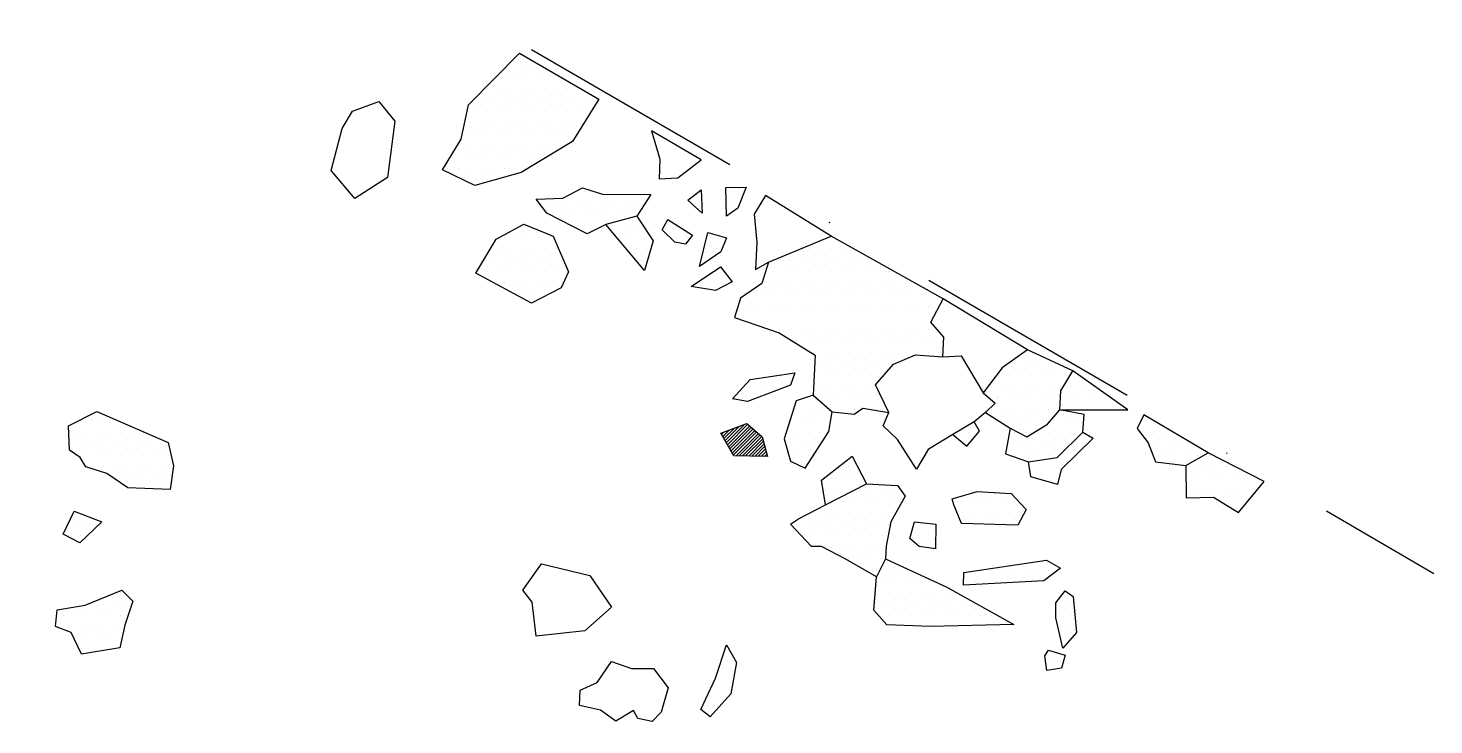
# Model space of a CAD drawing. Header units: metres. Extents: x -1500 to -1203, y -1300 to -1028.
# Drawn here: x -1356.3 to -1203, y -1216.9 to -1141 of the extents above; entities that cross this region are included whole.
import ezdxf

# ---------------------------------------------------------------- set-up
doc = ezdxf.new("R2010")
doc.units = ezdxf.units.M
doc.header["$LTSCALE"] = 25
doc.header["$MEASUREMENT"] = 0
doc.linetypes.add('STRICHPUNKTX2', pattern=[2, 1, -0.5, 0, -0.5])
doc.layers.get('0').update_dxf_attribs({"linetype": 'CONTINUOUS'})
for name, color, linetype in [('GRABUNGSGRENZE', 3, 'STRICHPUNKTX2'), ('KNOCHEN', 2, 'CONTINUOUS'), ('KNOCHENSCHRAFF', 2, 'CONTINUOUS'), ('STEINE', 4, 'CONTINUOUS'), ('STEINESCHRAFF', 4, 'CONTINUOUS')]:
    doc.layers.add(name, color=color, linetype=linetype)

# ---------------------------------------------------------------- blocks, each defined once
blk = doc.blocks.new('*X1')
at = {"color": 0}
for p, q in [((-1280.56, -1185.46), (-1279.87, -1184.76)), ((-1280.43, -1185.68), (-1279.3, -1184.55)), ((-1280.3, -1185.9), (-1278.73, -1184.33)), ((-1280.17, -1186.12), (-1278.16, -1184.12)), ((-1280.04, -1186.35), (-1277.82, -1184.12)), ((-1279.91, -1186.57), (-1277.63, -1184.29)), ((-1279.78, -1186.79), (-1277.44, -1184.45)), ((-1279.65, -1187.01), (-1277.25, -1184.62)), ((-1279.51, -1187.24), (-1277.06, -1184.78)), ((-1280.69, -1185.23), (-1280.44, -1184.98)), ((-1279.38, -1187.46), (-1276.87, -1184.95)), ((-1279.11, -1187.54), (-1276.68, -1185.11)), ((-1278.77, -1187.55), (-1276.5, -1185.28)), ((-1278.42, -1187.56), (-1276.31, -1185.44)), ((-1278.08, -1187.57), (-1276.2, -1185.69)), ((-1277.73, -1187.58), (-1276.12, -1185.97)), ((-1277.39, -1187.59), (-1276.05, -1186.25)), ((-1277.04, -1187.59), (-1275.97, -1186.52)), ((-1276.7, -1187.6), (-1275.9, -1186.8)), ((-1276.35, -1187.61), (-1275.83, -1187.08)), ((-1276.01, -1187.62), (-1275.75, -1187.36)), ((-1220.22, -1231.18), (-1219.64, -1230.6)), ((-1220.09, -1231.4), (-1219.29, -1230.61)), ((-1219.96, -1231.63), (-1219.09, -1230.76)), ((-1219.83, -1231.85), (-1218.89, -1230.91)), ((-1240.39, -1232.26), (-1239.72, -1231.59)), ((-1240.36, -1232.58), (-1239.64, -1231.86)), ((-1240.21, -1232.79), (-1239.55, -1232.13)), ((-1240.16, -1231.68), (-1239.81, -1231.32)), ((-1240.07, -1233), (-1239.47, -1232.4)), ((-1239.94, -1231.1), (-1239.89, -1231.05)), ((-1219.7, -1232.07), (-1218.69, -1231.07)), ((-1219.57, -1232.3), (-1218.49, -1231.22)), ((-1219.44, -1232.52), (-1218.29, -1231.37)), ((-1219.31, -1232.75), (-1218.09, -1231.53)), ((-1219.18, -1232.97), (-1217.89, -1231.68)), ((-1218.96, -1233.11), (-1217.69, -1231.84)), ((-1218.74, -1233.24), (-1217.49, -1231.99)), ((-1218.52, -1233.37), (-1217.3, -1232.14)), ((-1218.3, -1233.5), (-1217.1, -1232.3)), ((-1218.07, -1233.63), (-1216.9, -1232.45)), ((-1239.93, -1233.21), (-1239.39, -1232.67)), ((-1239.78, -1233.42), (-1239.3, -1232.94)), ((-1239.64, -1233.63), (-1239.22, -1233.21)), ((-1239.5, -1233.84), (-1239.13, -1233.48)), ((-1239.35, -1234.05), (-1239.05, -1233.75)), ((-1217.85, -1233.76), (-1216.7, -1232.61)), ((-1217.63, -1233.89), (-1216.5, -1232.76)), ((-1217.41, -1234.02), (-1216.3, -1232.91)), ((-1217.18, -1234.15), (-1216.1, -1233.07)), ((-1216.96, -1234.28), (-1215.9, -1233.22)), ((-1216.84, -1234.51), (-1215.7, -1233.38)), ((-1216.73, -1234.76), (-1215.5, -1233.53)), ((-1216.62, -1235), (-1215.3, -1233.68)), ((-1216.51, -1235.25), (-1215.1, -1233.84)), ((-1216.4, -1235.49), (-1214.89, -1233.98)), ((-1216.29, -1235.74), (-1214.28, -1233.73)), ((-1216.18, -1235.98), (-1213.68, -1233.48)), ((-1216.07, -1236.22), (-1213.5, -1233.66)), ((-1215.96, -1236.47), (-1213.33, -1233.83)), ((-1251.47, -1234.15), (-1251.39, -1234.06)), ((-1251.36, -1234.39), (-1251.09, -1234.12)), ((-1251.25, -1234.63), (-1250.79, -1234.17)), ((-1251.13, -1234.87), (-1250.49, -1234.22)), ((-1251.02, -1235.11), (-1250.19, -1234.28)), ((-1250.91, -1235.35), (-1249.89, -1234.33)), ((-1250.79, -1235.59), (-1249.59, -1234.38)), ((-1250.68, -1235.83), (-1249.29, -1234.44)), ((-1250.57, -1236.07), (-1248.99, -1234.49)), ((-1250.46, -1236.31), (-1248.69, -1234.54)), ((-1250.34, -1236.55), (-1248.39, -1234.6)), ((-1250.23, -1236.79), (-1248.09, -1234.65)), ((-1250.12, -1237.03), (-1247.79, -1234.7)), ((-1250.01, -1237.29), (-1247.49, -1234.76)), ((-1249.93, -1237.56), (-1247.15, -1234.77)), ((-1249.85, -1237.83), (-1246.75, -1234.73)), ((-1249.77, -1238.11), (-1246.35, -1234.68)), ((-1249.69, -1238.38), (-1245.95, -1234.64)), ((-1249.61, -1238.65), (-1245.81, -1234.85)), ((-1249.53, -1238.93), (-1245.71, -1235.11)), ((-1249.45, -1239.2), (-1245.62, -1235.36)), ((-1239.21, -1234.26), (-1238.97, -1234.02)), ((-1239.07, -1234.47), (-1238.88, -1234.29)), ((-1238.92, -1234.68), (-1238.8, -1234.55)), ((-1238.78, -1234.89), (-1238.71, -1234.82)), ((-1238.64, -1235.1), (-1238.63, -1235.09)), ((-1215.85, -1236.71), (-1213.15, -1234.01)), ((-1215.74, -1236.96), (-1212.97, -1234.19)), ((-1215.41, -1239.46), (-1211.24, -1235.28)), ((-1215.33, -1239.02), (-1211.7, -1235.39)), ((-1215.07, -1238.4), (-1212.16, -1235.49)), ((-1213.54, -1235.1), (-1212.8, -1234.36)), ((-1249.37, -1239.47), (-1245.52, -1235.62)), ((-1249.29, -1239.75), (-1245.43, -1235.88)), ((-1249.18, -1239.99), (-1245.33, -1236.14)), ((-1248.89, -1240.05), (-1245.24, -1236.4)), ((-1248.6, -1240.12), (-1245.14, -1236.66)), ((-1248.32, -1240.18), (-1245.05, -1236.91)), ((-1214.81, -1237.79), (-1212.62, -1235.6)), ((-1214.65, -1239.04), (-1211.39, -1235.79)), ((-1213.88, -1238.63), (-1211.85, -1236.6)), ((-1248.03, -1240.25), (-1244.95, -1237.17)), ((-1247.74, -1240.31), (-1244.83, -1237.41)), ((-1247.45, -1240.38), (-1244.7, -1237.63)), ((-1247.16, -1240.45), (-1244.57, -1237.86)), ((-1246.88, -1240.51), (-1244.44, -1238.08)), ((-1246.59, -1240.58), (-1244.31, -1238.3)), ((-1246.3, -1240.64), (-1244.18, -1238.53)), ((-1213.12, -1238.22), (-1212.3, -1237.4)), ((-1246.01, -1240.71), (-1244.39, -1239.08)), ((-1245.72, -1240.77), (-1244.72, -1239.77)), ((-1245.44, -1240.84), (-1245.06, -1240.46))]:
    blk.add_line(p, q, dxfattribs=at)
blk = doc.blocks.new('*X4')
at = {"color": 0}
for p, q in [((-1303.75, -1145), (-1303.75, -1145)), ((-1302.5, -1145), (-1302.5, -1145)), ((-1301.25, -1145), (-1301.25, -1145)), ((-1304.375, -1146.25), (-1304.375, -1146.25)), ((-1303.125, -1146.25), (-1303.125, -1146.25)), ((-1301.875, -1146.25), (-1301.875, -1146.25)), ((-1300.625, -1146.25), (-1300.625, -1146.25)), ((-1299.375, -1146.25), (-1299.375, -1146.25)), ((-1306.25, -1147.5), (-1306.25, -1147.5)), ((-1305, -1147.5), (-1305, -1147.5)), ((-1303.75, -1147.5), (-1303.75, -1147.5)), ((-1302.5, -1147.5), (-1302.5, -1147.5)), ((-1301.25, -1147.5), (-1301.25, -1147.5)), ((-1300, -1147.5), (-1300, -1147.5)), ((-1298.75, -1147.5), (-1298.75, -1147.5)), ((-1297.5, -1147.5), (-1297.5, -1147.5)), ((-1296.25, -1147.5), (-1296.25, -1147.5)), ((-1306.875, -1148.75), (-1306.875, -1148.75)), ((-1305.625, -1148.75), (-1305.625, -1148.75)), ((-1304.375, -1148.75), (-1304.375, -1148.75)), ((-1303.125, -1148.75), (-1303.125, -1148.75)), ((-1301.875, -1148.75), (-1301.875, -1148.75)), ((-1300.625, -1148.75), (-1300.625, -1148.75)), ((-1299.375, -1148.75), (-1299.375, -1148.75)), ((-1298.125, -1148.75), (-1298.125, -1148.75)), ((-1296.875, -1148.75), (-1296.875, -1148.75)), ((-1295.625, -1148.75), (-1295.625, -1148.75)), ((-1294.375, -1148.75), (-1294.375, -1148.75)), ((-1307.5, -1150), (-1307.5, -1150)), ((-1306.25, -1150), (-1306.25, -1150)), ((-1305, -1150), (-1305, -1150)), ((-1303.75, -1150), (-1303.75, -1150)), ((-1302.5, -1150), (-1302.5, -1150)), ((-1301.25, -1150), (-1301.25, -1150)), ((-1300, -1150), (-1300, -1150)), ((-1298.75, -1150), (-1298.75, -1150)), ((-1297.5, -1150), (-1297.5, -1150)), ((-1296.25, -1150), (-1296.25, -1150)), ((-1295, -1150), (-1295, -1150)), ((-1308.75, -1152.5), (-1308.75, -1152.5)), ((-1308.125, -1151.25), (-1308.125, -1151.25)), ((-1307.5, -1152.5), (-1307.5, -1152.5)), ((-1306.875, -1151.25), (-1306.875, -1151.25)), ((-1306.25, -1152.5), (-1306.25, -1152.5)), ((-1305.625, -1151.25), (-1305.625, -1151.25)), ((-1305, -1152.5), (-1305, -1152.5)), ((-1304.375, -1151.25), (-1304.375, -1151.25)), ((-1303.75, -1152.5), (-1303.75, -1152.5)), ((-1303.125, -1151.25), (-1303.125, -1151.25)), ((-1302.5, -1152.5), (-1302.5, -1152.5)), ((-1301.875, -1151.25), (-1301.875, -1151.25)), ((-1301.25, -1152.5), (-1301.25, -1152.5)), ((-1300.625, -1151.25), (-1300.625, -1151.25)), ((-1300, -1152.5), (-1300, -1152.5)), ((-1299.375, -1151.25), (-1299.375, -1151.25)), ((-1298.75, -1152.5), (-1298.75, -1152.5)), ((-1298.125, -1151.25), (-1298.125, -1151.25)), ((-1297.5, -1152.5), (-1297.5, -1152.5)), ((-1296.875, -1151.25), (-1296.875, -1151.25)), ((-1309.375, -1153.75), (-1309.375, -1153.75)), ((-1308.125, -1153.75), (-1308.125, -1153.75)), ((-1306.875, -1153.75), (-1306.875, -1153.75)), ((-1305.625, -1153.75), (-1305.625, -1153.75)), ((-1304.375, -1153.75), (-1304.375, -1153.75)), ((-1303.125, -1153.75), (-1303.125, -1153.75)), ((-1301.875, -1153.75), (-1301.875, -1153.75)), ((-1300.625, -1153.75), (-1300.625, -1153.75)), ((-1299.375, -1153.75), (-1299.375, -1153.75)), ((-1298.125, -1153.75), (-1298.125, -1153.75)), ((-1310, -1155), (-1310, -1155)), ((-1308.75, -1155), (-1308.75, -1155)), ((-1307.5, -1155), (-1307.5, -1155)), ((-1306.25, -1155), (-1306.25, -1155)), ((-1305, -1155), (-1305, -1155)), ((-1303.75, -1155), (-1303.75, -1155)), ((-1302.5, -1155), (-1302.5, -1155)), ((-1301.25, -1155), (-1301.25, -1155)), ((-1300, -1155), (-1300, -1155)), ((-1310.625, -1156.25), (-1310.625, -1156.25)), ((-1309.375, -1156.25), (-1309.375, -1156.25)), ((-1308.125, -1156.25), (-1308.125, -1156.25)), ((-1306.875, -1156.25), (-1306.875, -1156.25)), ((-1305.625, -1156.25), (-1305.625, -1156.25)), ((-1304.375, -1156.25), (-1304.375, -1156.25)), ((-1303.125, -1156.25), (-1303.125, -1156.25)), ((-1301.875, -1156.25), (-1301.875, -1156.25)), ((-1308.75, -1157.5), (-1308.75, -1157.5)), ((-1307.5, -1157.5), (-1307.5, -1157.5)), ((-1306.25, -1157.5), (-1306.25, -1157.5)), ((-1295.625, -1158.75), (-1295.625, -1158.75)), ((-1279.375, -1158.75), (-1279.375, -1158.75)), ((-1300, -1160), (-1300, -1160)), ((-1298.75, -1160), (-1298.75, -1160)), ((-1297.5, -1160), (-1297.5, -1160)), ((-1296.25, -1160), (-1296.25, -1160)), ((-1295, -1160), (-1295, -1160)), ((-1293.75, -1160), (-1293.75, -1160)), ((-1292.5, -1160), (-1292.5, -1160)), ((-1291.25, -1160), (-1291.25, -1160)), ((-1290, -1160), (-1290, -1160)), ((-1280, -1160), (-1280, -1160)), ((-1278.75, -1160), (-1278.75, -1160)), ((-1299.375, -1161.25), (-1299.375, -1161.25)), ((-1298.125, -1161.25), (-1298.125, -1161.25)), ((-1296.875, -1161.25), (-1296.875, -1161.25)), ((-1295.625, -1161.25), (-1295.625, -1161.25)), ((-1294.375, -1161.25), (-1294.375, -1161.25)), ((-1293.125, -1161.25), (-1293.125, -1161.25)), ((-1291.875, -1161.25), (-1291.875, -1161.25)), ((-1290.625, -1161.25), (-1290.625, -1161.25)), ((-1302.5, -1162.5), (-1302.5, -1162.5)), ((-1296.25, -1162.5), (-1296.25, -1162.5)), ((-1295, -1162.5), (-1295, -1162.5)), ((-1293.75, -1162.5), (-1293.75, -1162.5)), ((-1292.5, -1162.5), (-1292.5, -1162.5)), ((-1291.25, -1162.5), (-1291.25, -1162.5)), ((-1290, -1162.5), (-1290, -1162.5)), ((-1286.25, -1162.5), (-1286.25, -1162.5)), ((-1305, -1165), (-1305, -1165)), ((-1304.375, -1163.75), (-1304.375, -1163.75)), ((-1303.75, -1165), (-1303.75, -1165)), ((-1303.125, -1163.75), (-1303.125, -1163.75)), ((-1302.5, -1165), (-1302.5, -1165)), ((-1301.875, -1163.75), (-1301.875, -1163.75)), ((-1301.25, -1165), (-1301.25, -1165)), ((-1300.625, -1163.75), (-1300.625, -1163.75)), ((-1300, -1165), (-1300, -1165)), ((-1299.375, -1163.75), (-1299.375, -1163.75)), ((-1298.75, -1165), (-1298.75, -1165)), ((-1291.875, -1163.75), (-1291.875, -1163.75)), ((-1290.625, -1163.75), (-1290.625, -1163.75)), ((-1290, -1165), (-1290, -1165)), ((-1289.375, -1163.75), (-1289.375, -1163.75)), ((-1288.75, -1165), (-1288.75, -1165)), ((-1285.625, -1163.75), (-1285.625, -1163.75)), ((-1284.375, -1163.75), (-1284.375, -1163.75)), ((-1282.5, -1165), (-1282.5, -1165)), ((-1281.875, -1163.75), (-1281.875, -1163.75)), ((-1281.25, -1165), (-1281.25, -1165)), ((-1280.625, -1163.75), (-1280.625, -1163.75)), ((-1271.25, -1165), (-1271.25, -1165)), ((-1270, -1165), (-1270, -1165)), ((-1268.75, -1165), (-1268.75, -1165)), ((-1267.5, -1165), (-1267.5, -1165)), ((-1305.625, -1166.25), (-1305.625, -1166.25)), ((-1304.375, -1166.25), (-1304.375, -1166.25)), ((-1303.125, -1166.25), (-1303.125, -1166.25)), ((-1301.875, -1166.25), (-1301.875, -1166.25)), ((-1300.625, -1166.25), (-1300.625, -1166.25)), ((-1299.375, -1166.25), (-1299.375, -1166.25)), ((-1298.125, -1166.25), (-1298.125, -1166.25)), ((-1289.375, -1166.25), (-1289.375, -1166.25)), ((-1274.375, -1166.25), (-1274.375, -1166.25)), ((-1273.125, -1166.25), (-1273.125, -1166.25)), ((-1271.875, -1166.25), (-1271.875, -1166.25)), ((-1270.625, -1166.25), (-1270.625, -1166.25)), ((-1269.375, -1166.25), (-1269.375, -1166.25)), ((-1268.125, -1166.25), (-1268.125, -1166.25)), ((-1266.875, -1166.25), (-1266.875, -1166.25)), ((-1265.625, -1166.25), (-1265.625, -1166.25)), ((-1264.375, -1166.25), (-1264.375, -1166.25)), ((-1306.25, -1167.5), (-1306.25, -1167.5)), ((-1305, -1167.5), (-1305, -1167.5)), ((-1303.75, -1167.5), (-1303.75, -1167.5)), ((-1302.5, -1167.5), (-1302.5, -1167.5)), ((-1301.25, -1167.5), (-1301.25, -1167.5)), ((-1300, -1167.5), (-1300, -1167.5)), ((-1298.75, -1167.5), (-1298.75, -1167.5)), ((-1297.5, -1167.5), (-1297.5, -1167.5)), ((-1281.25, -1167.5), (-1281.25, -1167.5)), ((-1275, -1167.5), (-1275, -1167.5)), ((-1273.75, -1167.5), (-1273.75, -1167.5)), ((-1272.5, -1167.5), (-1272.5, -1167.5)), ((-1271.25, -1167.5), (-1271.25, -1167.5)), ((-1270, -1167.5), (-1270, -1167.5)), ((-1268.75, -1167.5), (-1268.75, -1167.5)), ((-1267.5, -1167.5), (-1267.5, -1167.5)), ((-1266.25, -1167.5), (-1266.25, -1167.5)), ((-1265, -1167.5), (-1265, -1167.5)), ((-1263.75, -1167.5), (-1263.75, -1167.5)), ((-1262.5, -1167.5), (-1262.5, -1167.5)), ((-1304.375, -1168.75), (-1304.375, -1168.75)), ((-1303.125, -1168.75), (-1303.125, -1168.75)), ((-1301.875, -1168.75), (-1301.875, -1168.75)), ((-1300.625, -1168.75), (-1300.625, -1168.75)), ((-1299.375, -1168.75), (-1299.375, -1168.75)), ((-1298.125, -1168.75), (-1298.125, -1168.75)), ((-1283.125, -1168.75), (-1283.125, -1168.75)), ((-1281.875, -1168.75), (-1281.875, -1168.75)), ((-1280.625, -1168.75), (-1280.625, -1168.75)), ((-1275.625, -1168.75), (-1275.625, -1168.75)), ((-1274.375, -1168.75), (-1274.375, -1168.75)), ((-1273.125, -1168.75), (-1273.125, -1168.75)), ((-1271.875, -1168.75), (-1271.875, -1168.75)), ((-1270.625, -1168.75), (-1270.625, -1168.75)), ((-1269.375, -1168.75), (-1269.375, -1168.75)), ((-1268.125, -1168.75), (-1268.125, -1168.75)), ((-1266.875, -1168.75), (-1266.875, -1168.75)), ((-1265.625, -1168.75), (-1265.625, -1168.75)), ((-1264.375, -1168.75), (-1264.375, -1168.75)), ((-1263.125, -1168.75), (-1263.125, -1168.75)), ((-1261.875, -1168.75), (-1261.875, -1168.75)), ((-1260.625, -1168.75), (-1260.625, -1168.75)), ((-1302.5, -1170), (-1302.5, -1170)), ((-1301.25, -1170), (-1301.25, -1170)), ((-1300, -1170), (-1300, -1170)), ((-1277.5, -1170), (-1277.5, -1170)), ((-1276.25, -1170), (-1276.25, -1170)), ((-1275, -1170), (-1275, -1170)), ((-1273.75, -1170), (-1273.75, -1170)), ((-1272.5, -1170), (-1272.5, -1170)), ((-1271.25, -1170), (-1271.25, -1170)), ((-1270, -1170), (-1270, -1170)), ((-1268.75, -1170), (-1268.75, -1170)), ((-1267.5, -1170), (-1267.5, -1170)), ((-1266.25, -1170), (-1266.25, -1170)), ((-1265, -1170), (-1265, -1170)), ((-1263.75, -1170), (-1263.75, -1170)), ((-1262.5, -1170), (-1262.5, -1170)), ((-1261.25, -1170), (-1261.25, -1170)), ((-1260, -1170), (-1260, -1170)), ((-1258.75, -1170), (-1258.75, -1170)), ((-1257.5, -1170), (-1257.5, -1170)), ((-1278.125, -1171.25), (-1278.125, -1171.25)), ((-1276.875, -1171.25), (-1276.875, -1171.25)), ((-1275.625, -1171.25), (-1275.625, -1171.25)), ((-1274.375, -1171.25), (-1274.375, -1171.25)), ((-1273.125, -1171.25), (-1273.125, -1171.25)), ((-1271.875, -1171.25), (-1271.875, -1171.25)), ((-1270.625, -1171.25), (-1270.625, -1171.25)), ((-1269.375, -1171.25), (-1269.375, -1171.25)), ((-1268.125, -1171.25), (-1268.125, -1171.25)), ((-1266.875, -1171.25), (-1266.875, -1171.25)), ((-1265.625, -1171.25), (-1265.625, -1171.25)), ((-1264.375, -1171.25), (-1264.375, -1171.25)), ((-1263.125, -1171.25), (-1263.125, -1171.25)), ((-1261.875, -1171.25), (-1261.875, -1171.25)), ((-1260.625, -1171.25), (-1260.625, -1171.25)), ((-1259.375, -1171.25), (-1259.375, -1171.25)), ((-1258.125, -1171.25), (-1258.125, -1171.25)), ((-1274.375, -1173.75), (-1274.375, -1173.75)), ((-1273.125, -1173.75), (-1273.125, -1173.75)), ((-1271.875, -1173.75), (-1271.875, -1173.75)), ((-1270.625, -1173.75), (-1270.625, -1173.75)), ((-1269.375, -1173.75), (-1269.375, -1173.75)), ((-1268.125, -1173.75), (-1268.125, -1173.75)), ((-1266.875, -1173.75), (-1266.875, -1173.75)), ((-1265.625, -1173.75), (-1265.625, -1173.75)), ((-1264.375, -1173.75), (-1264.375, -1173.75)), ((-1263.125, -1173.75), (-1263.125, -1173.75)), ((-1261.875, -1173.75), (-1261.875, -1173.75)), ((-1260.625, -1173.75), (-1260.625, -1173.75)), ((-1259.375, -1173.75), (-1259.375, -1173.75)), ((-1258.125, -1173.75), (-1258.125, -1173.75)), ((-1272.5, -1175), (-1272.5, -1175)), ((-1271.25, -1175), (-1271.25, -1175)), ((-1270, -1175), (-1270, -1175)), ((-1268.75, -1175), (-1268.75, -1175)), ((-1267.5, -1175), (-1267.5, -1175)), ((-1266.25, -1175), (-1266.25, -1175)), ((-1265, -1175), (-1265, -1175)), ((-1263.75, -1175), (-1263.75, -1175)), ((-1262.5, -1175), (-1262.5, -1175)), ((-1261.25, -1175), (-1261.25, -1175)), ((-1260, -1175), (-1260, -1175)), ((-1258.75, -1175), (-1258.75, -1175)), ((-1257.5, -1175), (-1257.5, -1175)), ((-1270.625, -1176.25), (-1270.625, -1176.25)), ((-1269.375, -1176.25), (-1269.375, -1176.25)), ((-1268.125, -1176.25), (-1268.125, -1176.25)), ((-1266.875, -1176.25), (-1266.875, -1176.25)), ((-1265.625, -1176.25), (-1265.625, -1176.25)), ((-1264.375, -1176.25), (-1264.375, -1176.25)), ((-1263.125, -1176.25), (-1263.125, -1176.25)), ((-1261.875, -1176.25), (-1261.875, -1176.25)), ((-1260.625, -1176.25), (-1260.625, -1176.25)), ((-1259.375, -1176.25), (-1259.375, -1176.25)), ((-1258.125, -1176.25), (-1258.125, -1176.25)), ((-1256.875, -1176.25), (-1256.875, -1176.25)), ((-1246.875, -1176.25), (-1246.875, -1176.25)), ((-1273.125, -1178.75), (-1273.125, -1178.75)), ((-1270, -1177.5), (-1270, -1177.5)), ((-1269.375, -1178.75), (-1269.375, -1178.75)), ((-1268.75, -1177.5), (-1268.75, -1177.5)), ((-1268.125, -1178.75), (-1268.125, -1178.75)), ((-1267.5, -1177.5), (-1267.5, -1177.5)), ((-1266.875, -1178.75), (-1266.875, -1178.75)), ((-1266.25, -1177.5), (-1266.25, -1177.5)), ((-1265.625, -1178.75), (-1265.625, -1178.75)), ((-1265, -1177.5), (-1265, -1177.5)), ((-1264.375, -1178.75), (-1264.375, -1178.75)), ((-1263.75, -1177.5), (-1263.75, -1177.5)), ((-1263.125, -1178.75), (-1263.125, -1178.75)), ((-1262.5, -1177.5), (-1262.5, -1177.5)), ((-1250.625, -1178.75), (-1250.625, -1178.75)), ((-1249.375, -1178.75), (-1249.375, -1178.75)), ((-1248.75, -1177.5), (-1248.75, -1177.5)), ((-1248.125, -1178.75), (-1248.125, -1178.75)), ((-1247.5, -1177.5), (-1247.5, -1177.5)), ((-1246.875, -1178.75), (-1246.875, -1178.75)), ((-1246.25, -1177.5), (-1246.25, -1177.5)), ((-1245.625, -1178.75), (-1245.625, -1178.75)), ((-1245, -1177.5), (-1245, -1177.5)), ((-1244.375, -1178.75), (-1244.375, -1178.75)), ((-1243.125, -1178.75), (-1243.125, -1178.75)), ((-1241.875, -1178.75), (-1241.875, -1178.75)), ((-1277.5, -1180), (-1277.5, -1180)), ((-1276.25, -1180), (-1276.25, -1180)), ((-1275, -1180), (-1275, -1180)), ((-1273.75, -1180), (-1273.75, -1180)), ((-1270, -1180), (-1270, -1180)), ((-1268.75, -1180), (-1268.75, -1180)), ((-1267.5, -1180), (-1267.5, -1180)), ((-1266.25, -1180), (-1266.25, -1180)), ((-1265, -1180), (-1265, -1180)), ((-1251.25, -1180), (-1251.25, -1180)), ((-1250, -1180), (-1250, -1180)), ((-1248.75, -1180), (-1248.75, -1180)), ((-1247.5, -1180), (-1247.5, -1180)), ((-1246.25, -1180), (-1246.25, -1180)), ((-1245, -1180), (-1245, -1180)), ((-1243.75, -1180), (-1243.75, -1180)), ((-1242.5, -1180), (-1242.5, -1180)), ((-1241.25, -1180), (-1241.25, -1180)), ((-1240, -1180), (-1240, -1180)), ((-1279.375, -1181.25), (-1279.375, -1181.25)), ((-1278.125, -1181.25), (-1278.125, -1181.25)), ((-1276.875, -1181.25), (-1276.875, -1181.25)), ((-1270.625, -1181.25), (-1270.625, -1181.25)), ((-1269.375, -1181.25), (-1269.375, -1181.25)), ((-1268.125, -1181.25), (-1268.125, -1181.25)), ((-1266.875, -1181.25), (-1266.875, -1181.25)), ((-1265.625, -1181.25), (-1265.625, -1181.25)), ((-1264.375, -1181.25), (-1264.375, -1181.25)), ((-1250.625, -1181.25), (-1250.625, -1181.25)), ((-1249.375, -1181.25), (-1249.375, -1181.25)), ((-1248.125, -1181.25), (-1248.125, -1181.25)), ((-1246.875, -1181.25), (-1246.875, -1181.25)), ((-1245.625, -1181.25), (-1245.625, -1181.25)), ((-1244.375, -1181.25), (-1244.375, -1181.25)), ((-1243.125, -1181.25), (-1243.125, -1181.25)), ((-1241.875, -1181.25), (-1241.875, -1181.25)), ((-1240.625, -1181.25), (-1240.625, -1181.25)), ((-1239.375, -1181.25), (-1239.375, -1181.25)), ((-1272.5, -1182.5), (-1272.5, -1182.5)), ((-1271.25, -1182.5), (-1271.25, -1182.5)), ((-1270, -1182.5), (-1270, -1182.5)), ((-1268.75, -1182.5), (-1268.75, -1182.5)), ((-1267.5, -1182.5), (-1267.5, -1182.5)), ((-1266.25, -1182.5), (-1266.25, -1182.5)), ((-1263.75, -1182.5), (-1263.75, -1182.5)), ((-1251.25, -1182.5), (-1251.25, -1182.5)), ((-1250, -1182.5), (-1250, -1182.5)), ((-1248.75, -1182.5), (-1248.75, -1182.5)), ((-1247.5, -1182.5), (-1247.5, -1182.5)), ((-1246.25, -1182.5), (-1246.25, -1182.5)), ((-1245, -1182.5), (-1245, -1182.5)), ((-1243.75, -1182.5), (-1243.75, -1182.5)), ((-1242.5, -1182.5), (-1242.5, -1182.5)), ((-1241.25, -1182.5), (-1241.25, -1182.5)), ((-1240, -1182.5), (-1240, -1182.5)), ((-1238.75, -1182.5), (-1238.75, -1182.5)), ((-1237.5, -1182.5), (-1237.5, -1182.5)), ((-1350.625, -1183.75), (-1350.625, -1183.75)), ((-1349.375, -1183.75), (-1349.375, -1183.75)), ((-1348.125, -1183.75), (-1348.125, -1183.75)), ((-1346.875, -1183.75), (-1346.875, -1183.75)), ((-1273.125, -1183.75), (-1273.125, -1183.75)), ((-1271.875, -1183.75), (-1271.875, -1183.75)), ((-1270.625, -1183.75), (-1270.625, -1183.75)), ((-1269.375, -1183.75), (-1269.375, -1183.75)), ((-1249.375, -1183.75), (-1249.375, -1183.75)), ((-1248.125, -1183.75), (-1248.125, -1183.75)), ((-1246.875, -1183.75), (-1246.875, -1183.75)), ((-1245.625, -1183.75), (-1245.625, -1183.75)), ((-1244.375, -1183.75), (-1244.375, -1183.75)), ((-1243.125, -1183.75), (-1243.125, -1183.75)), ((-1241.875, -1183.75), (-1241.875, -1183.75)), ((-1234.375, -1183.75), (-1234.375, -1183.75)), ((-1351.25, -1185), (-1351.25, -1185)), ((-1350.625, -1186.25), (-1350.625, -1186.25)), ((-1350, -1185), (-1350, -1185)), ((-1349.375, -1186.25), (-1349.375, -1186.25)), ((-1348.75, -1185), (-1348.75, -1185)), ((-1348.125, -1186.25), (-1348.125, -1186.25)), ((-1347.5, -1185), (-1347.5, -1185)), ((-1346.875, -1186.25), (-1346.875, -1186.25)), ((-1346.25, -1185), (-1346.25, -1185)), ((-1345.625, -1186.25), (-1345.625, -1186.25)), ((-1345, -1185), (-1345, -1185)), ((-1344.375, -1186.25), (-1344.375, -1186.25)), ((-1343.75, -1185), (-1343.75, -1185)), ((-1343.125, -1186.25), (-1343.125, -1186.25)), ((-1341.875, -1186.25), (-1341.875, -1186.25)), ((-1273.125, -1186.25), (-1273.125, -1186.25)), ((-1272.5, -1185), (-1272.5, -1185)), ((-1271.875, -1186.25), (-1271.875, -1186.25)), ((-1271.25, -1185), (-1271.25, -1185)), ((-1270.625, -1186.25), (-1270.625, -1186.25)), ((-1270, -1185), (-1270, -1185)), ((-1255, -1185), (-1255, -1185)), ((-1253.75, -1185), (-1253.75, -1185)), ((-1249.375, -1186.25), (-1249.375, -1186.25)), ((-1248.75, -1185), (-1248.75, -1185)), ((-1248.125, -1186.25), (-1248.125, -1186.25)), ((-1247.5, -1185), (-1247.5, -1185)), ((-1246.875, -1186.25), (-1246.875, -1186.25)), ((-1246.25, -1185), (-1246.25, -1185)), ((-1245.625, -1186.25), (-1245.625, -1186.25)), ((-1245, -1185), (-1245, -1185)), ((-1244.375, -1186.25), (-1244.375, -1186.25)), ((-1243.75, -1185), (-1243.75, -1185)), ((-1243.125, -1186.25), (-1243.125, -1186.25)), ((-1242.5, -1185), (-1242.5, -1185)), ((-1235, -1185), (-1235, -1185)), ((-1233.75, -1185), (-1233.75, -1185)), ((-1233.125, -1186.25), (-1233.125, -1186.25)), ((-1232.5, -1185), (-1232.5, -1185)), ((-1231.875, -1186.25), (-1231.875, -1186.25)), ((-1230.625, -1186.25), (-1230.625, -1186.25)), ((-1229.375, -1186.25), (-1229.375, -1186.25)), ((-1350, -1187.5), (-1350, -1187.5)), ((-1348.75, -1187.5), (-1348.75, -1187.5)), ((-1347.5, -1187.5), (-1347.5, -1187.5)), ((-1346.25, -1187.5), (-1346.25, -1187.5)), ((-1345, -1187.5), (-1345, -1187.5)), ((-1343.75, -1187.5), (-1343.75, -1187.5)), ((-1342.5, -1187.5), (-1342.5, -1187.5)), ((-1341.25, -1187.5), (-1341.25, -1187.5)), ((-1272.5, -1187.5), (-1272.5, -1187.5)), ((-1271.25, -1187.5), (-1271.25, -1187.5)), ((-1248.75, -1187.5), (-1248.75, -1187.5)), ((-1247.5, -1187.5), (-1247.5, -1187.5)), ((-1246.25, -1187.5), (-1246.25, -1187.5)), ((-1245, -1187.5), (-1245, -1187.5)), ((-1232.5, -1187.5), (-1232.5, -1187.5)), ((-1231.25, -1187.5), (-1231.25, -1187.5)), ((-1230, -1187.5), (-1230, -1187.5)), ((-1228.75, -1187.5), (-1228.75, -1187.5)), ((-1227.5, -1187.5), (-1227.5, -1187.5)), ((-1349.375, -1188.75), (-1349.375, -1188.75)), ((-1348.125, -1188.75), (-1348.125, -1188.75)), ((-1346.875, -1188.75), (-1346.875, -1188.75)), ((-1345.625, -1188.75), (-1345.625, -1188.75)), ((-1344.375, -1188.75), (-1344.375, -1188.75)), ((-1343.125, -1188.75), (-1343.125, -1188.75)), ((-1341.875, -1188.75), (-1341.875, -1188.75)), ((-1340.625, -1188.75), (-1340.625, -1188.75)), ((-1266.875, -1188.75), (-1266.875, -1188.75)), ((-1229.375, -1188.75), (-1229.375, -1188.75)), ((-1228.125, -1188.75), (-1228.125, -1188.75)), ((-1226.875, -1188.75), (-1226.875, -1188.75)), ((-1225.625, -1188.75), (-1225.625, -1188.75)), ((-1346.25, -1190), (-1346.25, -1190)), ((-1345, -1190), (-1345, -1190)), ((-1343.75, -1190), (-1343.75, -1190)), ((-1342.5, -1190), (-1342.5, -1190)), ((-1341.25, -1190), (-1341.25, -1190)), ((-1268.75, -1190), (-1268.75, -1190)), ((-1267.5, -1190), (-1267.5, -1190)), ((-1266.25, -1190), (-1266.25, -1190)), ((-1230, -1190), (-1230, -1190)), ((-1228.75, -1190), (-1228.75, -1190)), ((-1227.5, -1190), (-1227.5, -1190)), ((-1226.25, -1190), (-1226.25, -1190)), ((-1225, -1190), (-1225, -1190)), ((-1223.75, -1190), (-1223.75, -1190)), ((-1222.5, -1190), (-1222.5, -1190)), ((-1269.375, -1191.25), (-1269.375, -1191.25)), ((-1268.75, -1192.5), (-1268.75, -1192.5)), ((-1268.125, -1191.25), (-1268.125, -1191.25)), ((-1267.5, -1192.5), (-1267.5, -1192.5)), ((-1266.875, -1191.25), (-1266.875, -1191.25)), ((-1266.25, -1192.5), (-1266.25, -1192.5)), ((-1265.625, -1191.25), (-1265.625, -1191.25)), ((-1265, -1192.5), (-1265, -1192.5)), ((-1264.375, -1191.25), (-1264.375, -1191.25)), ((-1263.75, -1192.5), (-1263.75, -1192.5)), ((-1263.125, -1191.25), (-1263.125, -1191.25)), ((-1262.5, -1192.5), (-1262.5, -1192.5)), ((-1261.875, -1191.25), (-1261.875, -1191.25)), ((-1261.25, -1192.5), (-1261.25, -1192.5)), ((-1255, -1192.5), (-1255, -1192.5)), ((-1253.75, -1192.5), (-1253.75, -1192.5)), ((-1252.5, -1192.5), (-1252.5, -1192.5)), ((-1251.25, -1192.5), (-1251.25, -1192.5)), ((-1250, -1192.5), (-1250, -1192.5)), ((-1248.75, -1192.5), (-1248.75, -1192.5)), ((-1229.375, -1191.25), (-1229.375, -1191.25)), ((-1228.125, -1191.25), (-1228.125, -1191.25)), ((-1226.875, -1191.25), (-1226.875, -1191.25)), ((-1226.25, -1192.5), (-1226.25, -1192.5)), ((-1225.625, -1191.25), (-1225.625, -1191.25)), ((-1225, -1192.5), (-1225, -1192.5)), ((-1224.375, -1191.25), (-1224.375, -1191.25)), ((-1223.75, -1192.5), (-1223.75, -1192.5)), ((-1223.125, -1191.25), (-1223.125, -1191.25)), ((-1270.625, -1193.75), (-1270.625, -1193.75)), ((-1269.375, -1193.75), (-1269.375, -1193.75)), ((-1268.125, -1193.75), (-1268.125, -1193.75)), ((-1266.875, -1193.75), (-1266.875, -1193.75)), ((-1265.625, -1193.75), (-1265.625, -1193.75)), ((-1264.375, -1193.75), (-1264.375, -1193.75)), ((-1263.125, -1193.75), (-1263.125, -1193.75)), ((-1261.875, -1193.75), (-1261.875, -1193.75)), ((-1254.375, -1193.75), (-1254.375, -1193.75)), ((-1253.125, -1193.75), (-1253.125, -1193.75)), ((-1251.875, -1193.75), (-1251.875, -1193.75)), ((-1250.625, -1193.75), (-1250.625, -1193.75)), ((-1249.375, -1193.75), (-1249.375, -1193.75)), ((-1248.125, -1193.75), (-1248.125, -1193.75)), ((-1351.25, -1195), (-1351.25, -1195)), ((-1350, -1195), (-1350, -1195)), ((-1348.75, -1195), (-1348.75, -1195)), ((-1272.5, -1195), (-1272.5, -1195)), ((-1271.25, -1195), (-1271.25, -1195)), ((-1270, -1195), (-1270, -1195)), ((-1268.75, -1195), (-1268.75, -1195)), ((-1267.5, -1195), (-1267.5, -1195)), ((-1266.25, -1195), (-1266.25, -1195)), ((-1265, -1195), (-1265, -1195)), ((-1263.75, -1195), (-1263.75, -1195)), ((-1262.5, -1195), (-1262.5, -1195)), ((-1258.75, -1195), (-1258.75, -1195)), ((-1257.5, -1195), (-1257.5, -1195)), ((-1251.25, -1195), (-1251.25, -1195)), ((-1250, -1195), (-1250, -1195)), ((-1248.75, -1195), (-1248.75, -1195)), ((-1351.875, -1196.25), (-1351.875, -1196.25)), ((-1350.625, -1196.25), (-1350.625, -1196.25)), ((-1271.875, -1196.25), (-1271.875, -1196.25)), ((-1270.625, -1196.25), (-1270.625, -1196.25)), ((-1269.375, -1196.25), (-1269.375, -1196.25)), ((-1268.125, -1196.25), (-1268.125, -1196.25)), ((-1266.875, -1196.25), (-1266.875, -1196.25)), ((-1265.625, -1196.25), (-1265.625, -1196.25)), ((-1264.375, -1196.25), (-1264.375, -1196.25)), ((-1263.125, -1196.25), (-1263.125, -1196.25)), ((-1259.375, -1196.25), (-1259.375, -1196.25)), ((-1258.125, -1196.25), (-1258.125, -1196.25)), ((-1268.75, -1197.5), (-1268.75, -1197.5)), ((-1267.5, -1197.5), (-1267.5, -1197.5)), ((-1266.25, -1197.5), (-1266.25, -1197.5)), ((-1265, -1197.5), (-1265, -1197.5)), ((-1263.75, -1197.5), (-1263.75, -1197.5)), ((-1257.5, -1197.5), (-1257.5, -1197.5)), ((-1266.875, -1198.75), (-1266.875, -1198.75)), ((-1265.625, -1198.75), (-1265.625, -1198.75)), ((-1265, -1200), (-1265, -1200)), ((-1264.375, -1198.75), (-1264.375, -1198.75)), ((-1263.75, -1200), (-1263.75, -1200)), ((-1263.125, -1198.75), (-1263.125, -1198.75)), ((-1262.5, -1200), (-1262.5, -1200)), ((-1261.25, -1200), (-1261.25, -1200)), ((-1251.25, -1200), (-1251.25, -1200)), ((-1250, -1200), (-1250, -1200)), ((-1248.75, -1200), (-1248.75, -1200)), ((-1247.5, -1200), (-1247.5, -1200)), ((-1246.25, -1200), (-1246.25, -1200)), ((-1245, -1200), (-1245, -1200)), ((-1263.125, -1201.25), (-1263.125, -1201.25)), ((-1261.875, -1201.25), (-1261.875, -1201.25)), ((-1260.625, -1201.25), (-1260.625, -1201.25)), ((-1259.375, -1201.25), (-1259.375, -1201.25)), ((-1258.125, -1201.25), (-1258.125, -1201.25)), ((-1253.125, -1201.25), (-1253.125, -1201.25)), ((-1251.875, -1201.25), (-1251.875, -1201.25)), ((-1250.625, -1201.25), (-1250.625, -1201.25)), ((-1249.375, -1201.25), (-1249.375, -1201.25)), ((-1248.125, -1201.25), (-1248.125, -1201.25)), ((-1263.75, -1202.5), (-1263.75, -1202.5)), ((-1262.5, -1202.5), (-1262.5, -1202.5)), ((-1261.25, -1202.5), (-1261.25, -1202.5)), ((-1260, -1202.5), (-1260, -1202.5)), ((-1258.75, -1202.5), (-1258.75, -1202.5)), ((-1257.5, -1202.5), (-1257.5, -1202.5)), ((-1256.25, -1202.5), (-1256.25, -1202.5)), ((-1255, -1202.5), (-1255, -1202.5)), ((-1263.125, -1203.75), (-1263.125, -1203.75)), ((-1261.875, -1203.75), (-1261.875, -1203.75)), ((-1260.625, -1203.75), (-1260.625, -1203.75)), ((-1259.375, -1203.75), (-1259.375, -1203.75)), ((-1258.125, -1203.75), (-1258.125, -1203.75)), ((-1256.875, -1203.75), (-1256.875, -1203.75)), ((-1255.625, -1203.75), (-1255.625, -1203.75)), ((-1254.375, -1203.75), (-1254.375, -1203.75)), ((-1253.125, -1203.75), (-1253.125, -1203.75)), ((-1243.125, -1203.75), (-1243.125, -1203.75)), ((-1262.5, -1205), (-1262.5, -1205)), ((-1261.25, -1205), (-1261.25, -1205)), ((-1260, -1205), (-1260, -1205)), ((-1258.75, -1205), (-1258.75, -1205)), ((-1257.5, -1205), (-1257.5, -1205)), ((-1256.25, -1205), (-1256.25, -1205)), ((-1255, -1205), (-1255, -1205)), ((-1253.75, -1205), (-1253.75, -1205)), ((-1252.5, -1205), (-1252.5, -1205)), ((-1251.25, -1205), (-1251.25, -1205)), ((-1243.75, -1205), (-1243.75, -1205)), ((-1243.125, -1206.25), (-1243.125, -1206.25)), ((-1242.5, -1205), (-1242.5, -1205)), ((-1245, -1210), (-1245, -1210)), ((-1243.75, -1210), (-1243.75, -1210))]:
    blk.add_line(p, q, dxfattribs=at)
blk = doc.blocks.new('*X5')
at = {"color": 0}
for p, q in [((-1346.25, -1202.5), (-1346.25, -1202.5)), ((-1349.375, -1203.75), (-1349.375, -1203.75)), ((-1348.125, -1203.75), (-1348.125, -1203.75)), ((-1346.875, -1203.75), (-1346.875, -1203.75)), ((-1345.625, -1203.75), (-1345.625, -1203.75)), ((-1352.5, -1205), (-1352.5, -1205)), ((-1351.875, -1206.25), (-1351.875, -1206.25)), ((-1351.25, -1205), (-1351.25, -1205)), ((-1350.625, -1206.25), (-1350.625, -1206.25)), ((-1350, -1205), (-1350, -1205)), ((-1349.375, -1206.25), (-1349.375, -1206.25)), ((-1348.75, -1205), (-1348.75, -1205)), ((-1348.125, -1206.25), (-1348.125, -1206.25)), ((-1347.5, -1205), (-1347.5, -1205)), ((-1346.875, -1206.25), (-1346.875, -1206.25)), ((-1346.25, -1205), (-1346.25, -1205)), ((-1351.25, -1207.5), (-1351.25, -1207.5)), ((-1350, -1207.5), (-1350, -1207.5)), ((-1348.75, -1207.5), (-1348.75, -1207.5)), ((-1347.5, -1207.5), (-1347.5, -1207.5)), ((-1346.25, -1207.5), (-1346.25, -1207.5)), ((-1350.625, -1208.75), (-1350.625, -1208.75)), ((-1349.375, -1208.75), (-1349.375, -1208.75)), ((-1348.125, -1208.75), (-1348.125, -1208.75))]:
    blk.add_line(p, q, dxfattribs=at)

msp = doc.modelspace()

# ---------------------------------------------------------------- linework, layer by layer
at = {"layer": 'GRABUNGSGRENZE', "flags": 128}
msp.add_lwpolyline([(-1500.24, -1300.08), (-1499.68, -1028.28), (-1203.02, -1200.36)], dxfattribs=at)
at = {"layer": 'KNOCHEN'}
msp.add_lwpolyline([(-1280.77, -1185.1), (-1277.93, -1184.03), (-1276.25, -1185.5), (-1275.68, -1187.63), (-1279.34, -1187.54), (-1280.77, -1185.1)], dxfattribs=at)
at = {"layer": 'STEINE'}
for points in [[(-1302.72, -1143.68), (-1294.07, -1148.69), (-1296.95, -1153.32), (-1302.53, -1156.69), (-1307.61, -1158.12), (-1311.12, -1156.4), (-1309.1, -1153.04), (-1308.3, -1149.33), (-1302.72, -1143.68)], [(-1318.05, -1148.95), (-1316.32, -1151.08), (-1317.12, -1157.23), (-1320.67, -1159.52), (-1323.27, -1156.48), (-1322.06, -1151.9), (-1320.95, -1150.02), (-1318.05, -1148.95)], [(-1288.32, -1152.13), (-1287.44, -1155.23), (-1287.49, -1157.36), (-1285.46, -1157.25), (-1282.92, -1155.32), (-1288.32, -1152.13)], [(-1300.9, -1159.58), (-1298, -1159.47), (-1295.87, -1158.35), (-1293.69, -1159.05), (-1288.4, -1159.09), (-1289.92, -1161.43), (-1293.32, -1162.36), (-1295.35, -1163.38), (-1299.73, -1161.1), (-1300.9, -1159.58)], [(-1284.39, -1159.71), (-1282.92, -1158.59), (-1282.82, -1161.13), (-1284.39, -1159.71)], [(-1280.23, -1158.33), (-1278, -1158.27), (-1278.91, -1160.56), (-1280.17, -1161.43), (-1280.23, -1158.33)], [(-1275.91, -1159.18), (-1277.13, -1161.22), (-1276.86, -1164.27), (-1277.01, -1167.26), (-1275.59, -1166.45), (-1268.74, -1163.63), (-1275.91, -1159.18)], [(-1289.92, -1161.43), (-1288.14, -1164.14), (-1289.1, -1167.35), (-1293.32, -1162.36)], [(-1286.57, -1161.8), (-1283.88, -1163.52), (-1284.64, -1164.49), (-1285.8, -1164.29), (-1287.18, -1162.92), (-1286.57, -1161.8)], [(-1302.27, -1162.3), (-1299.06, -1163.62), (-1297.38, -1167.52), (-1298.18, -1169.25), (-1301.43, -1170.94), (-1307.48, -1167.65), (-1305.26, -1163.94), (-1302.27, -1162.3)], [(-1282.2, -1163.21), (-1280.17, -1163.82), (-1280.77, -1165.34), (-1283.1, -1166.92), (-1282.2, -1163.21)], [(-1275.59, -1166.45), (-1276.29, -1168.78), (-1278.62, -1170.37), (-1279.28, -1172.5), (-1274.4, -1174.16), (-1270.48, -1176.59), (-1270.72, -1180.96), (-1268.63, -1182.78), (-1266.25, -1183.03), (-1265.28, -1182.37), (-1262.44, -1182.82), (-1263.92, -1179.82), (-1261.94, -1177.58), (-1259.56, -1176.56), (-1256.56, -1176.76), (-1256.47, -1174.62), (-1257.89, -1173), (-1256.53, -1170.46), (-1268.74, -1163.63)], [(-1284.01, -1169.11), (-1280.82, -1166.97), (-1279.54, -1168.59), (-1281.37, -1169.56), (-1284.01, -1169.11)], [(-1247.32, -1176.02), (-1256.53, -1170.46)], [(-1256.56, -1176.76), (-1254.58, -1176.65), (-1252.18, -1180.71), (-1250.86, -1181.82), (-1251.92, -1182.84), (-1253.14, -1183.86), (-1255.47, -1185.24), (-1258.16, -1186.87), (-1259.42, -1189.01), (-1261.51, -1185.76), (-1263.09, -1184.29), (-1262.44, -1182.82)], [(-1251.92, -1182.84), (-1249.23, -1184.56), (-1247.39, -1185.47), (-1245.16, -1184.09), (-1243.8, -1182.56), (-1243.7, -1180.48), (-1242.39, -1178.29), (-1247.32, -1176.02), (-1250.11, -1177.96), (-1252.18, -1180.71)], [(-1279.51, -1181.34), (-1277.58, -1179.25), (-1272.71, -1178.53), (-1273.16, -1179.85), (-1277.88, -1181.64), (-1279.51, -1181.34)], [(-1243.8, -1182.56), (-1236.38, -1182.54), (-1242.39, -1178.29)], [(-1270.72, -1180.96), (-1272.55, -1181.57), (-1273.86, -1185.69), (-1273.19, -1188.13), (-1271.56, -1188.89), (-1268.98, -1184.92), (-1268.63, -1182.78)], [(-1348.82, -1182.72), (-1341.04, -1186.1), (-1340.47, -1188.64), (-1340.82, -1191.24), (-1345.45, -1191.04), (-1347.74, -1189.47), (-1350.03, -1188.77), (-1350.64, -1187.75), (-1351.81, -1186.94), (-1351.92, -1184.3), (-1348.82, -1182.72)], [(-1249.23, -1184.56), (-1249.73, -1187.35), (-1247.23, -1188.21), (-1244.09, -1187.74), (-1241.3, -1184.99), (-1241.15, -1183.06), (-1243.8, -1182.56)], [(-1234.65, -1183.1), (-1235.36, -1184.57), (-1234.19, -1186.14), (-1233.37, -1188.22), (-1230.06, -1188.62), (-1227.63, -1187.24), (-1234.65, -1183.1)], [(-1255.47, -1185.24), (-1253.94, -1186.5), (-1252.58, -1184.87), (-1253.14, -1183.86)], [(-1241.3, -1184.99), (-1240.18, -1185.65), (-1243.68, -1189.06), (-1244.08, -1190.69), (-1246.98, -1189.83), (-1247.23, -1188.21)], [(-1269.37, -1192.89), (-1269.78, -1190.2), (-1266.44, -1187.6), (-1264.9, -1190.6)], [(-1230.06, -1188.62), (-1230.05, -1192.12), (-1227.06, -1192.06), (-1224.31, -1193.73), (-1221.53, -1190.37), (-1227.63, -1187.24)], [(-1272.31, -1194.43), (-1269.37, -1192.89), (-1264.9, -1190.6), (-1261.5, -1190.79), (-1260.68, -1191.96), (-1262.25, -1194.75), (-1262.75, -1197.4), (-1262.8, -1198.77), (-1263.81, -1200.75), (-1267.22, -1198.78), (-1269.81, -1197.42), (-1270.88, -1197.42), (-1273.17, -1194.99), (-1272.31, -1194.43)], [(-1255.55, -1192.25), (-1252.81, -1191.43), (-1249.1, -1191.67), (-1247.47, -1193.39), (-1248.38, -1195.12), (-1254.53, -1194.93), (-1255.35, -1192.91), (-1255.55, -1192.25)], [(-1351.29, -1193.6), (-1348.28, -1194.76), (-1350.67, -1197.05), (-1352.5, -1196.09), (-1351.29, -1193.6)], [(-1259.66, -1194.75), (-1257.32, -1194.99), (-1257.37, -1197.69), (-1259.15, -1197.44), (-1260.16, -1196.58), (-1259.66, -1194.75)], [(-1302.36, -1202.18), (-1300.34, -1199.33), (-1295.05, -1200.58), (-1292.7, -1204.03), (-1295.59, -1206.63), (-1300.92, -1207.2), (-1301.34, -1203.5), (-1302.36, -1202.18)], [(-1262.8, -1198.77), (-1256.14, -1201.85), (-1248.81, -1205.94), (-1257.95, -1206.17), (-1262.68, -1205.98), (-1264.1, -1204.36), (-1263.81, -1200.75)], [(-1254.26, -1200.27), (-1245.27, -1198.92), (-1243.75, -1199.78), (-1245.57, -1201.16), (-1254.31, -1201.64), (-1254.26, -1200.27)], [(-1353.14, -1204.33), (-1350.09, -1203.81), (-1346.08, -1202.18), (-1344.91, -1203.39), (-1345.77, -1205.99), (-1346.32, -1208.48), (-1350.49, -1209.15), (-1351.61, -1206.81), (-1353.34, -1206.16), (-1353.14, -1204.33)], [(-1244.25, -1203.59), (-1243.23, -1202.27), (-1242.37, -1202.88), (-1242, -1206.79), (-1243.47, -1208.52), (-1244.24, -1205.22), (-1244.25, -1203.59)], [(-1282.97, -1215.18), (-1281.35, -1211.77), (-1280.15, -1208.16), (-1279.07, -1210.09), (-1279.67, -1213.49), (-1281.95, -1215.99), (-1282.97, -1215.18)], [(-1245.04, -1208.73), (-1243.21, -1209.28), (-1243.62, -1210.7), (-1245.24, -1210.96), (-1245.45, -1209.34), (-1245.04, -1208.73)], [(-1296.13, -1213.08), (-1294.26, -1212.26), (-1292.69, -1209.97), (-1290.5, -1210.73), (-1288.11, -1210.72), (-1286.53, -1212.85), (-1287.29, -1215.5), (-1288.25, -1216.52), (-1289.83, -1216.16), (-1290.28, -1215.3), (-1292.21, -1216.48), (-1293.89, -1215.26), (-1296.18, -1214.76), (-1296.13, -1213.08)]]:
    msp.add_lwpolyline(points, dxfattribs=at)

# ---------------------------------------------------------------- block references
at = {"layer": 'KNOCHENSCHRAFF'}
msp.add_blockref('*X1', (0, 0), dxfattribs=at)
at = {"layer": 'STEINESCHRAFF'}
for name in ['*X4', '*X5']:
    msp.add_blockref(name, (0, 0), dxfattribs=at)

doc.saveas('drawing.dxf')
